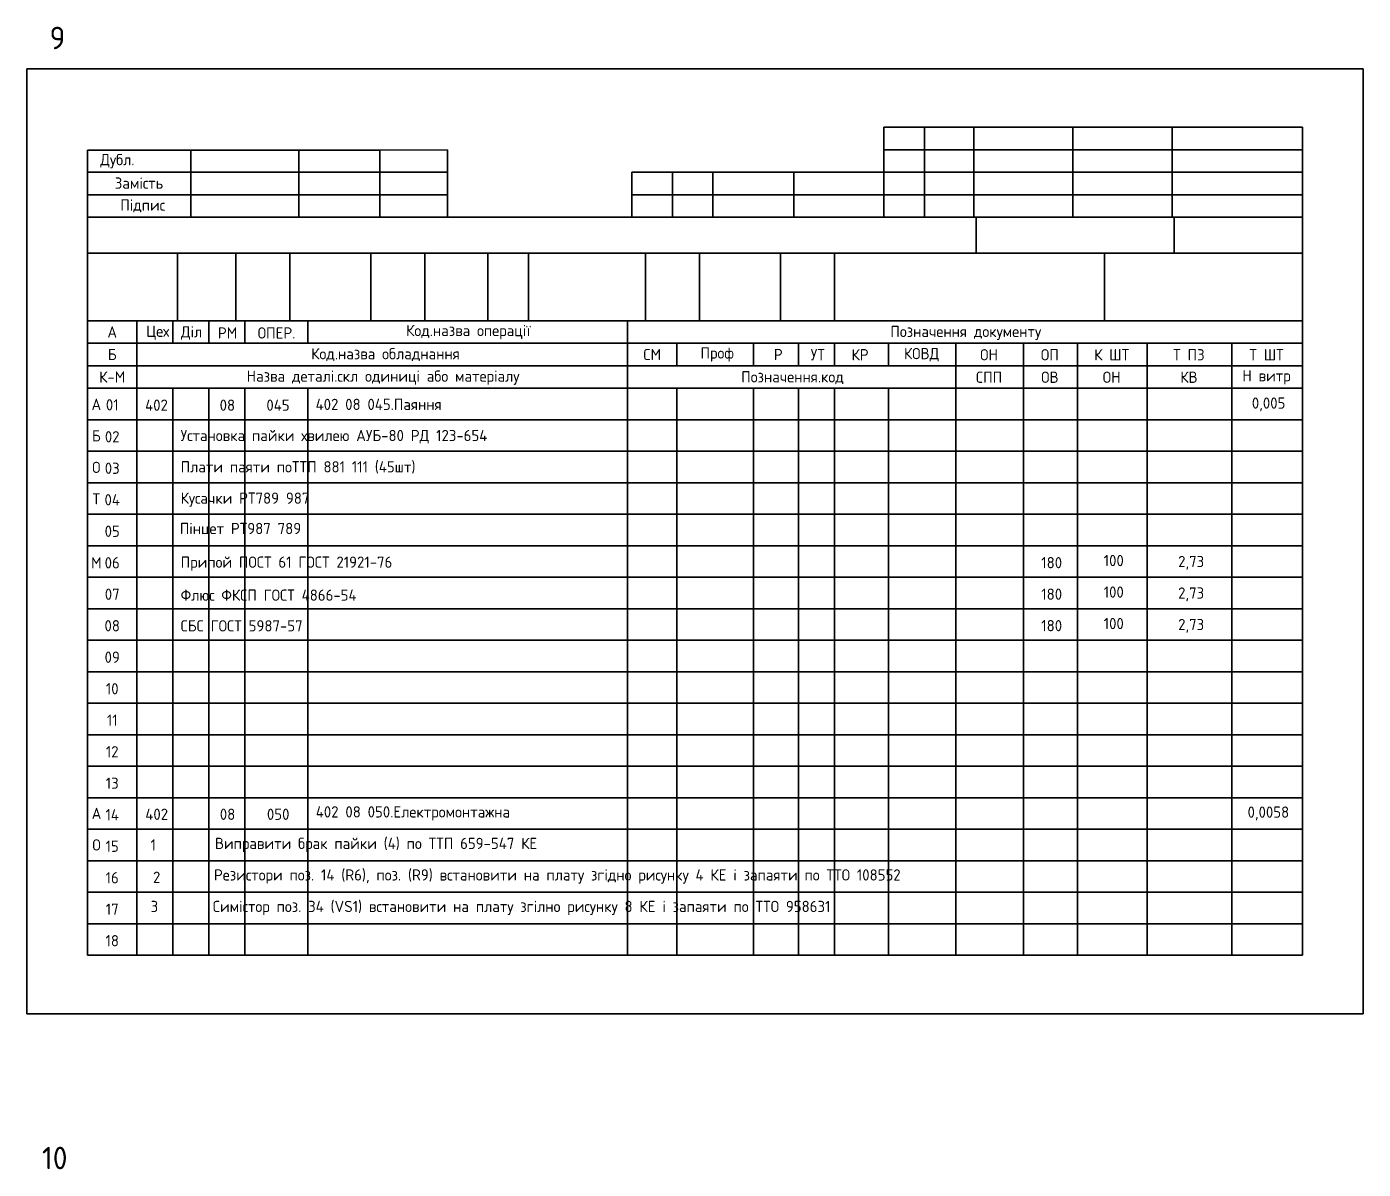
# Model space of a CAD drawing. Header units: millimetres. Extents: x -666 to 353, y -2321 to 561.
# Drawn here: x 51.9 to 348.9, y -1869.5 to -1615.6 of the extents above; entities that cross this region are included whole.
import ezdxf

# ---------------------------------------------------------------- set-up
doc = ezdxf.new("R2010")
doc.units = ezdxf.units.MM
doc.layers.get('0').update_dxf_attribs({"lineweight": 35})
doc.layers.add('Текст', color=7, linetype='Continuous')
doc.styles.get("Standard").update_dxf_attribs({"font": 'GOST_B.TTF'})

# ---------------------------------------------------------------- blocks, each defined once
blk = doc.blocks.new('*U1')
for p, q in [((11, 0), (270, 0)), ((11, 0), (11, -7)), ((120, 0), (120, -7)), ((131, 0), (131, -7)), ((148, 0), (148, -7)), ((158, 0), (158, -7)), ((166, 0), (166, -7)), ((178, 0), (178, -7)), ((193, 0), (193, -7)), ((208, 0), (208, -7)), ((220, 0), (220, -7)), ((235.5, 0), (235.5, -7)), ((254.3, 0), (254.3, -7)), ((270, 0), (270, -7)), ((270, -7), (11, -7))]:
    blk.add_line(p, q)

msp = doc.modelspace()

# ---------------------------------------------------------------- linework, layer by layer
for p, q in [((51.86, -1834.95), (51.86, -1624.95)), ((51.86, -1624.95), (348.86, -1624.95)), ((348.86, -1624.95), (348.86, -1834.95)), ((251.36, -1637.95), (242.36, -1637.95)), ((242.36, -1637.95), (242.36, -1647.95)), ((262.36, -1637.95), (251.36, -1637.95)), ((251.36, -1637.95), (251.36, -1657.95)), ((284.36, -1637.95), (262.36, -1637.95)), ((262.36, -1637.95), (262.36, -1657.95)), ((306.36, -1637.95), (284.36, -1637.95)), ((284.36, -1637.95), (284.36, -1657.95)), ((335.36, -1637.95), (306.36, -1637.95)), ((306.36, -1637.95), (306.36, -1657.95)), ((335.36, -1657.95), (335.36, -1637.95)), ((65.36, -1643), (88.36, -1643)), ((65.36, -1657.95), (65.36, -1643)), ((88.36, -1643), (112.36, -1643)), ((88.36, -1643), (88.36, -1657.95)), ((112.36, -1643), (130.36, -1643)), ((112.36, -1643), (112.36, -1657.95)), ((130.36, -1643), (145.36, -1642.95)), ((130.36, -1643), (130.36, -1657.95)), ((145.36, -1642.95), (145.36, -1647.95)), ((242.36, -1642.95), (335.36, -1642.95)), ((145.36, -1647.95), (65.36, -1647.95)), ((145.36, -1647.95), (145.36, -1652.95)), ((195.36, -1647.95), (186.36, -1647.95)), ((186.36, -1647.95), (186.36, -1657.95)), ((204.36, -1647.95), (195.36, -1647.95)), ((195.36, -1647.95), (195.36, -1657.95)), ((222.36, -1647.95), (204.36, -1647.95)), ((204.36, -1647.95), (204.36, -1657.95)), ((242.36, -1647.95), (222.36, -1647.95)), ((222.36, -1647.95), (222.36, -1657.95)), ((335.36, -1647.95), (242.36, -1647.95)), ((242.36, -1647.95), (242.36, -1657.95)), ((145.36, -1652.95), (65.36, -1652.95)), ((145.36, -1652.95), (145.36, -1657.95)), ((186.36, -1652.95), (335.36, -1652.95)), ((145.36, -1657.95), (65.36, -1657.95)), ((65.36, -1657.95), (335.36, -1657.95)), ((65.36, -1657.95), (65.36, -1665.95)), ((262.86, -1665.95), (262.86, -1657.95)), ((306.86, -1665.95), (306.86, -1657.95)), ((335.36, -1665.95), (335.36, -1657.95)), ((65.36, -1665.95), (335.36, -1665.95)), ((65.36, -1665.95), (65.36, -1670.95)), ((85.36, -1665.95), (85.36, -1680.95)), ((98.36, -1665.95), (98.36, -1680.95)), ((110.36, -1665.95), (110.36, -1680.95)), ((128.36, -1665.95), (128.36, -1680.95)), ((140.36, -1665.95), (140.36, -1680.95)), ((154.36, -1665.95), (154.36, -1680.95)), ((163.36, -1665.95), (163.36, -1680.95)), ((189.36, -1665.95), (189.36, -1680.95)), ((201.36, -1665.95), (201.36, -1680.95)), ((219.36, -1665.95), (219.36, -1680.95)), ((231.36, -1665.95), (231.36, -1680.95)), ((291.36, -1665.95), (291.36, -1680.95)), ((335.36, -1680.95), (335.36, -1665.95)), ((65.36, -1670.95), (65.36, -1675.95)), ((65.36, -1675.95), (65.36, -1680.95)), ((65.36, -1680.95), (335.36, -1680.95)), ((65.36, -1680.95), (65.36, -1685.95)), ((76.36, -1680.95), (76.36, -1695.95)), ((84.36, -1680.95), (84.36, -1685.95)), ((92.36, -1680.95), (92.36, -1685.95)), ((100.36, -1680.95), (100.36, -1685.95)), ((114.36, -1680.95), (114.36, -1685.95)), ((185.36, -1680.95), (185.36, -1685.95)), ((335.36, -1695.95), (335.36, -1680.95)), ((65.36, -1685.95), (335.36, -1685.95)), ((65.36, -1685.95), (65.36, -1695.95)), ((185.36, -1685.95), (185.36, -1690.95)), ((196.36, -1685.95), (196.36, -1690.95)), ((213.36, -1685.95), (213.36, -1690.95)), ((223.36, -1685.95), (223.36, -1690.95)), ((231.36, -1685.95), (231.36, -1690.95)), ((243.36, -1685.95), (243.36, -1690.95)), ((258.36, -1685.95), (258.36, -1690.95)), ((273.36, -1685.95), (273.36, -1690.95)), ((285.36, -1685.95), (285.36, -1690.95)), ((300.86, -1685.95), (300.86, -1690.95)), ((319.66, -1685.95), (319.66, -1690.95)), ((335.36, -1690.95), (65.36, -1690.95)), ((185.36, -1690.95), (185.36, -1695.95)), ((258.36, -1690.95), (258.36, -1695.95)), ((273.36, -1690.95), (273.36, -1695.95)), ((285.36, -1690.95), (285.36, -1695.95)), ((300.86, -1690.95), (300.86, -1695.95)), ((319.66, -1690.95), (319.66, -1695.95)), ((65.36, -1695.95), (335.36, -1695.95)), ((65.36, -1695.95), (65.36, -1821.95)), ((76.36, -1695.95), (76.36, -1821.95)), ((84.36, -1695.95), (84.36, -1709.95)), ((92.36, -1695.95), (92.36, -1709.95)), ((100.36, -1695.95), (100.36, -1709.95)), ((114.36, -1695.95), (114.36, -1709.95)), ((76.36, -1702.95), (65.36, -1702.95)), ((65.36, -1702.95), (335.36, -1702.95)), ((65.36, -1709.95), (65.36, -1702.95)), ((76.36, -1702.95), (76.36, -1709.95)), ((185.36, -1702.95), (185.36, -1709.95)), ((196.36, -1702.95), (196.36, -1709.95)), ((213.36, -1702.95), (213.36, -1709.95)), ((223.36, -1702.95), (223.36, -1709.95)), ((231.36, -1702.95), (231.36, -1709.95)), ((243.36, -1702.95), (243.36, -1709.95)), ((258.36, -1702.95), (258.36, -1709.95)), ((273.36, -1702.95), (273.36, -1709.95)), ((285.36, -1702.95), (285.36, -1709.95)), ((300.86, -1702.95), (300.86, -1709.95)), ((319.66, -1702.95), (319.66, -1709.95)), ((335.36, -1702.95), (335.36, -1709.95)), ((76.36, -1709.95), (65.36, -1709.95)), ((76.36, -1709.95), (65.36, -1709.95)), ((335.36, -1709.95), (65.36, -1709.95)), ((65.36, -1709.95), (335.36, -1709.95)), ((65.36, -1716.95), (65.36, -1709.95)), ((76.36, -1709.95), (76.36, -1716.95)), ((84.36, -1709.95), (84.36, -1716.95)), ((92.36, -1709.95), (92.36, -1716.95)), ((100.36, -1709.95), (100.36, -1716.95)), ((114.36, -1709.95), (114.36, -1716.95)), ((185.36, -1709.95), (185.36, -1716.95)), ((196.36, -1709.95), (196.36, -1716.95)), ((213.36, -1709.95), (213.36, -1716.95)), ((223.36, -1709.95), (223.36, -1716.95)), ((231.36, -1709.95), (231.36, -1716.95)), ((243.36, -1709.95), (243.36, -1716.95)), ((258.36, -1709.95), (258.36, -1716.95)), ((273.36, -1709.95), (273.36, -1716.95)), ((285.36, -1709.95), (285.36, -1716.95)), ((300.86, -1709.95), (300.86, -1716.95)), ((319.66, -1709.95), (319.66, -1716.95)), ((335.36, -1709.95), (335.36, -1716.95)), ((76.36, -1716.95), (65.36, -1716.95)), ((335.36, -1716.95), (65.36, -1716.95)), ((65.36, -1716.95), (335.36, -1716.95)), ((65.36, -1723.95), (65.36, -1716.95)), ((76.36, -1716.95), (76.36, -1723.95)), ((84.36, -1716.95), (84.36, -1723.95)), ((92.36, -1716.95), (92.36, -1723.95)), ((92.36, -1716.95), (92.36, -1723.95)), ((100.36, -1716.95), (100.36, -1723.95)), ((114.36, -1716.95), (114.36, -1723.95)), ((185.36, -1716.95), (185.36, -1723.95)), ((196.36, -1716.95), (196.36, -1723.95)), ((213.36, -1716.95), (213.36, -1723.95)), ((223.36, -1716.95), (223.36, -1723.95)), ((231.36, -1716.95), (231.36, -1723.95)), ((243.36, -1716.95), (243.36, -1723.95)), ((258.36, -1716.95), (258.36, -1723.95)), ((273.36, -1716.95), (273.36, -1723.95)), ((285.36, -1716.95), (285.36, -1723.95)), ((300.86, -1716.95), (300.86, -1723.95)), ((319.66, -1716.95), (319.66, -1723.95)), ((335.36, -1716.95), (335.36, -1723.95)), ((76.36, -1723.95), (65.36, -1723.95)), ((335.36, -1723.95), (65.36, -1723.95)), ((65.36, -1723.95), (335.36, -1723.95)), ((65.36, -1730.95), (65.36, -1723.95)), ((76.36, -1723.95), (76.36, -1730.95)), ((84.36, -1723.95), (84.36, -1730.95)), ((92.36, -1723.95), (92.36, -1730.95)), ((92.36, -1723.95), (92.36, -1730.95)), ((100.36, -1723.95), (100.36, -1730.95)), ((114.36, -1723.95), (114.36, -1730.95)), ((185.36, -1723.95), (185.36, -1730.95)), ((196.36, -1723.95), (196.36, -1730.95)), ((213.36, -1723.95), (213.36, -1730.95)), ((223.36, -1723.95), (223.36, -1730.95)), ((231.36, -1723.95), (231.36, -1730.95)), ((243.36, -1723.95), (243.36, -1730.95)), ((258.36, -1723.95), (258.36, -1730.95)), ((273.36, -1723.95), (273.36, -1730.95)), ((285.36, -1723.95), (285.36, -1730.95)), ((300.86, -1723.95), (300.86, -1730.95)), ((319.66, -1723.95), (319.66, -1730.95)), ((335.36, -1723.95), (335.36, -1730.95)), ((76.36, -1730.95), (65.36, -1730.95)), ((76.36, -1730.95), (65.36, -1730.95)), ((335.36, -1730.95), (65.36, -1730.95)), ((65.36, -1730.95), (335.36, -1730.95)), ((65.36, -1737.95), (65.36, -1730.95)), ((76.36, -1730.95), (76.36, -1737.95)), ((84.36, -1730.95), (84.36, -1737.95)), ((92.36, -1730.95), (92.36, -1737.95)), ((92.36, -1730.95), (92.36, -1737.95)), ((100.36, -1730.95), (100.36, -1737.95)), ((114.36, -1730.95), (114.36, -1737.95)), ((185.36, -1730.95), (185.36, -1737.95)), ((196.36, -1730.95), (196.36, -1737.95)), ((213.36, -1730.95), (213.36, -1737.95)), ((223.36, -1730.95), (223.36, -1737.95)), ((231.36, -1730.95), (231.36, -1737.95)), ((243.36, -1730.95), (243.36, -1737.95)), ((258.36, -1730.95), (258.36, -1737.95)), ((273.36, -1730.95), (273.36, -1737.95)), ((285.36, -1730.95), (285.36, -1737.95)), ((300.86, -1730.95), (300.86, -1737.95)), ((319.66, -1730.95), (319.66, -1737.95)), ((335.36, -1730.95), (335.36, -1737.95)), ((76.36, -1737.95), (65.36, -1737.95)), ((335.36, -1737.95), (65.36, -1737.95)), ((65.36, -1737.95), (335.36, -1737.95)), ((65.36, -1744.95), (65.36, -1737.95)), ((76.36, -1737.95), (76.36, -1744.95)), ((84.36, -1737.95), (84.36, -1744.95)), ((92.36, -1737.95), (92.36, -1744.95)), ((92.36, -1737.95), (92.36, -1744.95)), ((100.36, -1737.95), (100.36, -1744.95)), ((114.36, -1737.95), (114.36, -1744.95)), ((185.36, -1737.95), (185.36, -1744.95)), ((196.36, -1737.95), (196.36, -1744.95)), ((213.36, -1737.95), (213.36, -1744.95)), ((223.36, -1737.95), (223.36, -1744.95)), ((231.36, -1737.95), (231.36, -1744.95)), ((243.36, -1737.95), (243.36, -1744.95)), ((258.36, -1737.95), (258.36, -1744.95)), ((273.36, -1737.95), (273.36, -1744.95)), ((285.36, -1737.95), (285.36, -1744.95)), ((300.86, -1737.95), (300.86, -1744.95)), ((319.66, -1737.95), (319.66, -1744.95)), ((335.36, -1737.95), (335.36, -1744.95)), ((76.36, -1744.95), (65.36, -1744.95)), ((335.36, -1744.95), (65.36, -1744.95)), ((65.36, -1744.95), (335.36, -1744.95)), ((65.36, -1751.95), (65.36, -1744.95)), ((76.36, -1744.95), (76.36, -1751.95)), ((84.36, -1744.95), (84.36, -1751.95)), ((92.36, -1744.95), (92.36, -1751.95)), ((100.36, -1744.95), (100.36, -1751.95)), ((114.36, -1744.95), (114.36, -1751.95)), ((185.36, -1744.95), (185.36, -1751.95)), ((196.36, -1744.95), (196.36, -1751.95)), ((213.36, -1744.95), (213.36, -1751.95)), ((223.36, -1744.95), (223.36, -1751.95)), ((231.36, -1744.95), (231.36, -1751.95)), ((243.36, -1744.95), (243.36, -1751.95)), ((258.36, -1744.95), (258.36, -1751.95)), ((273.36, -1744.95), (273.36, -1751.95)), ((285.36, -1744.95), (285.36, -1751.95)), ((300.86, -1744.95), (300.86, -1751.95)), ((319.66, -1744.95), (319.66, -1751.95)), ((335.36, -1744.95), (335.36, -1751.95)), ((76.36, -1751.95), (65.36, -1751.95)), ((76.36, -1751.95), (65.36, -1751.95)), ((335.36, -1751.95), (65.36, -1751.95)), ((65.36, -1751.95), (335.36, -1751.95)), ((65.36, -1758.95), (65.36, -1751.95)), ((76.36, -1751.95), (76.36, -1758.95)), ((84.36, -1751.95), (84.36, -1758.95)), ((92.36, -1751.95), (92.36, -1758.95)), ((100.36, -1751.95), (100.36, -1758.95)), ((114.36, -1751.95), (114.36, -1758.95)), ((185.36, -1751.95), (185.36, -1758.95)), ((196.36, -1751.95), (196.36, -1758.95)), ((213.36, -1751.95), (213.36, -1758.95)), ((223.36, -1751.95), (223.36, -1758.95)), ((231.36, -1751.95), (231.36, -1758.95)), ((243.36, -1751.95), (243.36, -1758.95)), ((258.36, -1751.95), (258.36, -1758.95)), ((273.36, -1751.95), (273.36, -1758.95)), ((285.36, -1751.95), (285.36, -1758.95)), ((300.86, -1751.95), (300.86, -1758.95)), ((319.66, -1751.95), (319.66, -1758.95)), ((335.36, -1751.95), (335.36, -1758.95)), ((76.36, -1758.95), (65.36, -1758.95)), ((335.36, -1758.95), (65.36, -1758.95)), ((65.36, -1758.95), (335.36, -1758.95)), ((65.36, -1765.95), (65.36, -1758.95)), ((76.36, -1758.95), (76.36, -1765.95)), ((84.36, -1758.95), (84.36, -1765.95)), ((92.36, -1758.95), (92.36, -1765.95)), ((100.36, -1758.95), (100.36, -1765.95)), ((114.36, -1758.95), (114.36, -1765.95)), ((185.36, -1758.95), (185.36, -1765.95)), ((196.36, -1758.95), (196.36, -1765.95)), ((213.36, -1758.95), (213.36, -1765.95)), ((223.36, -1758.95), (223.36, -1765.95)), ((231.36, -1758.95), (231.36, -1765.95)), ((243.36, -1758.95), (243.36, -1765.95)), ((258.36, -1758.95), (258.36, -1765.95)), ((273.36, -1758.95), (273.36, -1765.95)), ((285.36, -1758.95), (285.36, -1765.95)), ((300.86, -1758.95), (300.86, -1765.95)), ((319.66, -1758.95), (319.66, -1765.95)), ((335.36, -1758.95), (335.36, -1765.95)), ((76.36, -1765.95), (65.36, -1765.95)), ((335.36, -1765.95), (65.36, -1765.95)), ((65.36, -1765.95), (335.36, -1765.95)), ((65.36, -1772.95), (65.36, -1765.95)), ((76.36, -1765.95), (76.36, -1772.95)), ((84.36, -1765.95), (84.36, -1772.95)), ((92.36, -1765.95), (92.36, -1772.95)), ((100.36, -1765.95), (100.36, -1772.95)), ((114.36, -1765.95), (114.36, -1772.95)), ((185.36, -1765.95), (185.36, -1772.95)), ((196.36, -1765.95), (196.36, -1772.95)), ((213.36, -1765.95), (213.36, -1772.95)), ((223.36, -1765.95), (223.36, -1772.95)), ((231.36, -1765.95), (231.36, -1772.95)), ((243.36, -1765.95), (243.36, -1772.95)), ((258.36, -1765.95), (258.36, -1772.95)), ((273.36, -1765.95), (273.36, -1772.95)), ((285.36, -1765.95), (285.36, -1772.95)), ((300.86, -1765.95), (300.86, -1772.95)), ((319.66, -1765.95), (319.66, -1772.95)), ((335.36, -1765.95), (335.36, -1772.95)), ((76.36, -1772.95), (65.36, -1772.95)), ((76.36, -1772.95), (65.36, -1772.95)), ((335.36, -1772.95), (65.36, -1772.95)), ((65.36, -1772.95), (335.36, -1772.95)), ((65.36, -1779.95), (65.36, -1772.95)), ((76.36, -1772.95), (76.36, -1779.95)), ((84.36, -1772.95), (84.36, -1779.95)), ((92.36, -1772.95), (92.36, -1779.95)), ((100.36, -1772.95), (100.36, -1779.95)), ((114.36, -1772.95), (114.36, -1779.95)), ((185.36, -1772.95), (185.36, -1779.95)), ((196.36, -1772.95), (196.36, -1779.95)), ((213.36, -1772.95), (213.36, -1779.95)), ((223.36, -1772.95), (223.36, -1779.95)), ((231.36, -1772.95), (231.36, -1779.95)), ((243.36, -1772.95), (243.36, -1779.95)), ((258.36, -1772.95), (258.36, -1779.95)), ((273.36, -1772.95), (273.36, -1779.95)), ((285.36, -1772.95), (285.36, -1779.95)), ((300.86, -1772.95), (300.86, -1779.95)), ((319.66, -1772.95), (319.66, -1779.95)), ((335.36, -1772.95), (335.36, -1779.95)), ((76.36, -1779.95), (65.36, -1779.95)), ((335.36, -1779.95), (65.36, -1779.95)), ((65.36, -1779.95), (335.36, -1779.95)), ((65.36, -1786.95), (65.36, -1779.95)), ((76.36, -1779.95), (76.36, -1786.95)), ((84.36, -1779.95), (84.36, -1786.95)), ((92.36, -1779.95), (92.36, -1786.95)), ((100.36, -1779.95), (100.36, -1786.95)), ((114.36, -1779.95), (114.36, -1786.95)), ((185.36, -1779.95), (185.36, -1786.95)), ((196.36, -1779.95), (196.36, -1786.95)), ((213.36, -1779.95), (213.36, -1786.95)), ((223.36, -1779.95), (223.36, -1786.95)), ((231.36, -1779.95), (231.36, -1786.95)), ((243.36, -1779.95), (243.36, -1786.95)), ((258.36, -1779.95), (258.36, -1786.95)), ((273.36, -1779.95), (273.36, -1786.95)), ((285.36, -1779.95), (285.36, -1786.95)), ((300.86, -1779.95), (300.86, -1786.95)), ((319.66, -1779.95), (319.66, -1786.95)), ((335.36, -1779.95), (335.36, -1786.95)), ((76.36, -1786.95), (65.36, -1786.95)), ((335.36, -1786.95), (65.36, -1786.95)), ((65.36, -1786.95), (335.36, -1786.95)), ((65.36, -1793.95), (65.36, -1786.95)), ((76.36, -1786.95), (76.36, -1793.95)), ((84.36, -1786.95), (84.36, -1793.95)), ((92.36, -1786.95), (92.36, -1793.95)), ((100.36, -1786.95), (100.36, -1793.95)), ((114.36, -1786.95), (114.36, -1793.95)), ((185.36, -1786.95), (185.36, -1793.95)), ((196.36, -1786.95), (196.36, -1793.95)), ((213.36, -1786.95), (213.36, -1793.95)), ((223.36, -1786.95), (223.36, -1793.95)), ((231.36, -1786.95), (231.36, -1793.95)), ((243.36, -1786.95), (243.36, -1793.95)), ((258.36, -1786.95), (258.36, -1793.95)), ((273.36, -1786.95), (273.36, -1793.95)), ((285.36, -1786.95), (285.36, -1793.95)), ((300.86, -1786.95), (300.86, -1793.95)), ((319.66, -1786.95), (319.66, -1793.95)), ((335.36, -1786.95), (335.36, -1793.95)), ((76.36, -1793.95), (65.36, -1793.95)), ((76.36, -1793.95), (65.36, -1793.95)), ((335.36, -1793.95), (65.36, -1793.95)), ((65.36, -1793.95), (335.36, -1793.95)), ((65.36, -1800.95), (65.36, -1793.95)), ((76.36, -1793.95), (76.36, -1800.95)), ((84.36, -1793.95), (84.36, -1800.95)), ((92.36, -1793.95), (92.36, -1800.95)), ((100.36, -1793.95), (100.36, -1800.95)), ((114.36, -1793.95), (114.36, -1800.95)), ((185.36, -1793.95), (185.36, -1800.95)), ((196.36, -1793.95), (196.36, -1800.95)), ((213.36, -1793.95), (213.36, -1800.95)), ((223.36, -1793.95), (223.36, -1800.95)), ((231.36, -1793.95), (231.36, -1800.95)), ((243.36, -1793.95), (243.36, -1800.95)), ((258.36, -1793.95), (258.36, -1800.95)), ((273.36, -1793.95), (273.36, -1800.95)), ((285.36, -1793.95), (285.36, -1800.95)), ((300.86, -1793.95), (300.86, -1800.95)), ((319.66, -1793.95), (319.66, -1800.95)), ((335.36, -1793.95), (335.36, -1800.95)), ((76.36, -1800.95), (65.36, -1800.95)), ((335.36, -1800.95), (65.36, -1800.95)), ((65.36, -1800.95), (335.36, -1800.95)), ((65.36, -1807.95), (65.36, -1800.95)), ((76.36, -1800.95), (76.36, -1807.95)), ((84.36, -1800.95), (84.36, -1807.95)), ((92.36, -1800.95), (92.36, -1807.95)), ((100.36, -1800.95), (100.36, -1807.95)), ((114.36, -1800.95), (114.36, -1807.95)), ((185.36, -1800.95), (185.36, -1807.95)), ((196.36, -1800.95), (196.36, -1807.95)), ((213.36, -1800.95), (213.36, -1807.95)), ((223.36, -1800.95), (223.36, -1807.95)), ((231.36, -1800.95), (231.36, -1807.95)), ((243.36, -1800.95), (243.36, -1807.95)), ((258.36, -1800.95), (258.36, -1807.95)), ((273.36, -1800.95), (273.36, -1807.95)), ((285.36, -1800.95), (285.36, -1807.95)), ((300.86, -1800.95), (300.86, -1807.95)), ((319.66, -1800.95), (319.66, -1807.95)), ((335.36, -1800.95), (335.36, -1807.95)), ((76.36, -1807.95), (65.36, -1807.95)), ((335.36, -1807.95), (65.36, -1807.95)), ((65.36, -1807.95), (335.36, -1807.95)), ((65.36, -1814.95), (65.36, -1807.95)), ((76.36, -1807.95), (76.36, -1814.95)), ((84.36, -1807.95), (84.36, -1814.95)), ((92.36, -1807.95), (92.36, -1814.95)), ((100.36, -1807.95), (100.36, -1814.95)), ((114.36, -1807.95), (114.36, -1814.95)), ((185.36, -1807.95), (185.36, -1814.95)), ((196.36, -1807.95), (196.36, -1814.95)), ((213.36, -1807.95), (213.36, -1814.95)), ((223.36, -1807.95), (223.36, -1814.95)), ((231.36, -1807.95), (231.36, -1814.95)), ((243.36, -1807.95), (243.36, -1814.95)), ((258.36, -1807.95), (258.36, -1814.95)), ((273.36, -1807.95), (273.36, -1814.95)), ((285.36, -1807.95), (285.36, -1814.95)), ((300.86, -1807.95), (300.86, -1814.95)), ((319.66, -1807.95), (319.66, -1814.95)), ((335.36, -1807.95), (335.36, -1814.95)), ((76.36, -1814.95), (65.36, -1814.95)), ((76.36, -1814.95), (65.36, -1814.95)), ((335.36, -1814.95), (65.36, -1814.95)), ((65.36, -1814.95), (335.36, -1814.95)), ((65.36, -1821.95), (65.36, -1814.95)), ((76.36, -1814.95), (76.36, -1821.95)), ((84.36, -1814.95), (84.36, -1821.95)), ((92.36, -1814.95), (92.36, -1821.95)), ((100.36, -1814.95), (100.36, -1821.95)), ((114.36, -1814.95), (114.36, -1821.95)), ((185.36, -1814.95), (185.36, -1821.95)), ((196.36, -1814.95), (196.36, -1821.95)), ((213.36, -1814.95), (213.36, -1821.95)), ((223.36, -1814.95), (223.36, -1821.95)), ((231.36, -1814.95), (231.36, -1821.95)), ((243.36, -1814.95), (243.36, -1821.95)), ((258.36, -1814.95), (258.36, -1821.95)), ((273.36, -1814.95), (273.36, -1821.95)), ((285.36, -1814.95), (285.36, -1821.95)), ((300.86, -1814.95), (300.86, -1821.95)), ((319.66, -1814.95), (319.66, -1821.95)), ((335.36, -1814.95), (335.36, -1821.95)), ((76.36, -1821.95), (65.36, -1821.95)), ((76.36, -1821.95), (65.36, -1821.95)), ((76.36, -1821.95), (65.36, -1821.95)), ((335.36, -1821.95), (65.36, -1821.95)), ((348.86, -1834.95), (51.86, -1834.95))]:
    msp.add_line(p, q)

# ---------------------------------------------------------------- block references
msp.add_blockref('*U1', (65.36, -1695.95))

# ---------------------------------------------------------------- texts
for s, width, insert, char_height, attachment_point in [('9', 47.0929, (56.94, -1615.6), 5, 1), (' Дубл.', 11.5, (71.25, -1645.48), 2.5, 5), (' {\\H1.25x;Замість}', 21.2493, (76.2, -1650.35), 2, 5), (' Підпис', 23, (76.86, -1655.43), 2.5, 5), ('А', 11, (70.86, -1683.45), 2.5, 5), ('Цех', 8, (80.96, -1683.61), 2.5, 5), ('Діл', 8, (88.49, -1683.66), 2.5, 5), ('РМ', 8, (96.49, -1683.66), 2.5, 5), ('ОПЕР.', 8, (107.38, -1683.66), 2.5, 5), ('Код.назва операції', 39.3298, (150.03, -1683.46), 2.5, 5), ('Позначення документу', 48.0694, (260.53, -1683.66), 2.5, 5), ('Проф', 11, (205.28, -1688.45), 2.5, 5), ('Б', 11, (70.86, -1688.45), 2.5, 5), ('Код.назва обладнання', 39.3298, (131.59, -1688.48), 2.5, 5), ('СМ', 11, (190.86, -1688.45), 2.5, 5), ('Р', 10, (218.86, -1688.45), 2.5, 5), ('УТ', 6.25, (227.65, -1688.5), 2.5, 5), ('КР', 6.25, (237.04, -1688.5), 2.5, 5), ('КОВД', 6.25, (250.71, -1688.5), 2.5, 5), ('ОН', 6.25, (265.71, -1688.5), 2.5, 5), ('ОП', 6.25, (279.21, -1688.5), 2.5, 5), ('К ШТ', 9.2284, (292.96, -1688.5), 2.5, 5), ('Т ПЗ', 8.9576, (310.11, -1688.5), 2.5, 5), ('Т ШТ', 9.6346, (327.36, -1688.5), 2.5, 5), ('К-М', 11, (70.86, -1693.45), 2.5, 5), ('Назва деталі.скл одиниці або матеріалу', 81.2961, (131.03, -1693.6), 2.5, 5), ('Позначення.код', 48.0694, (222.03, -1693.6), 2.5, 5), ('СПП', 6.25, (265.71, -1693.5), 2.5, 5), ('ОВ', 6.25, (279.21, -1693.5), 2.5, 5), ('ОН', 9.2284, (292.96, -1693.5), 2.5, 5), ('КВ', 8.9576, (310.11, -1693.5), 2.5, 5), ('Н витр', 11.3668, (327.36, -1693.5), 2.5, 5), ('01', 11, (70.86, -1699.63), 2.5, 5), ('02', 11, (70.86, -1706.73), 2.5, 5), ('03', 11, (70.86, -1713.73), 2.5, 5), ('04', 11, (70.86, -1720.73), 2.5, 5), ('05', 11, (70.86, -1727.73), 2.5, 5), ('06', 11, (70.86, -1734.73), 2.5, 5), ('07', 11, (70.86, -1741.73), 2.5, 5), ('08', 11, (70.86, -1748.73), 2.5, 5), ('09', 11, (70.86, -1755.73), 2.5, 5), ('10', 11, (70.86, -1762.73), 2.5, 5), ('11', 11, (70.86, -1769.73), 2.5, 5), ('12', 11, (70.86, -1776.73), 2.5, 5), ('13', 11, (70.86, -1783.73), 2.5, 5), ('14', 11, (70.86, -1790.73), 2.5, 5), ('15', 11, (70.86, -1797.73), 2.5, 5), ('16', 11, (70.86, -1804.73), 2.5, 5), ('17', 11, (70.86, -1811.73), 2.5, 5), ('18', 11, (70.86, -1818.73), 2.5, 5), ('10', 47.0929, (55.26, -1864.52), 5, 1)]:
    msp.add_mtext_dynamic_manual_height_columns(s, width=width, gutter_width=12.5, heights=[0], dxfattribs=dict(insert=insert, char_height=char_height, attachment_point=attachment_point))
at = {"layer": 'Текст', "char_height": 2.5}
for s, width, heights, insert, attachment_point in [('А', 2.5, [0], (67.33, -1699.53), 5), ('402', 2.5, [0], (80.7, -1699.71), 5), ('08', 2.5, [0], (96.45, -1699.71), 5), ('045', 2.5, [0], (107.7, -1699.71), 5), (' 402 08 045.Паяння', 71, [0], (114.54, -1699.53), 4), ('\\pi4.2609;0,005', 15.7, [0], (319.84, -1699.53), 4), ('Б', 2.5, [0], (67.33, -1706.53), 5), (' Установка пайки хвилею АУБ-80 РД 123-654', 101, [0], (84.54, -1706.71), 4), ('О', 2.5, [0], (67.33, -1713.53), 5), ('{\\fGOST type B|b0|i0|c204|p34; Плати паяти поТТП }881 111 (45{\\fGOST type B|b0|i0|c204|p34;шт}) ', 251, [0], (84.54, -1713.53), 4), ('Т', 2.5, [0], (67.33, -1720.53), 5), (' Кусачки РТ789 987  ', 101, [0], (84.54, -1720.71), 4), (' Пінцет РТ987 789', 101, [6.61], (84.36, -1727.45), 4), ('М', 2.5, [0], (67.33, -1734.75), 5), (' Припой ПОСТ 61 ГОСТ 21921-76', 101, [0], (84.54, -1734.93), 4), ('\\pi3.7723;180', 12, [0], (273.54, -1734.71), 4), ('\\pi5.646;100', 15.5, [0], (285.54, -1734.24), 4), ('\\pi6.6781;2,73', 18.8, [0], (301.04, -1734.75), 4), ('\\pi5.646;100', 15.5, [0], (285.54, -1741.24), 4), ('\\pi6.6781;2,73', 18.8, [0], (301.04, -1741.75), 4), (' Флюс ФКСП ГОСТ 4866-54', 101, [0], (84.54, -1741.93), 4), ('\\pi3.7723;180', 12, [0], (273.54, -1741.71), 4), (' СБС ГОСТ 5987-57', 101, [0], (84.54, -1748.75), 4), ('\\pi3.7723;180', 12, [0], (273.54, -1748.71), 4), ('\\pi5.646;100', 15.5, [0], (285.54, -1748.24), 4), ('\\pi6.6781;2,73', 18.8, [0], (301.04, -1748.75), 4), ('А', 2.5, [0], (67.37, -1790.44), 5), ('402', 2.5, [0], (80.74, -1790.63), 5), ('08', 2.5, [0], (96.49, -1790.63), 5), ('050', 2.5, [0], (107.74, -1790.63), 5), (' 402 08 050.Електромонтажна', 71, [0], (114.58, -1790.44), 4), ('\\pi3.2699;0,0058', 15.7, [0], (319.88, -1790.44), 4), ('О', 2.5, [0], (67.37, -1797.44), 5), ('  1 ', 8, [6.76], (76.36, -1797.45), 4), ('      Виправити брак пайки (4) по ТТП 659-547 КЕ ', 251, [0], (84.58, -1797.44), 4), ('      Резистори поз. 14 (R6), поз. (R9) встановити на плату згідно рисунку 4 КЕ і запаяти по ТТО 108552', 189, [6.51], (84.36, -1804.45), 4), ('2', 5.0951, [0], (80.74, -1804.63), 5), ('  3        Симістор поз. 34 (VS1) встановити на плату згілно рисунку 8 КЕ і запаяти по ТТО 958631', 197, [6.5], (76.36, -1811.45), 4)]:
    msp.add_mtext_dynamic_manual_height_columns(s, width=width, gutter_width=12.5, heights=heights, dxfattribs=dict(at, insert=insert, attachment_point=attachment_point))

doc.saveas('drawing.dxf')
